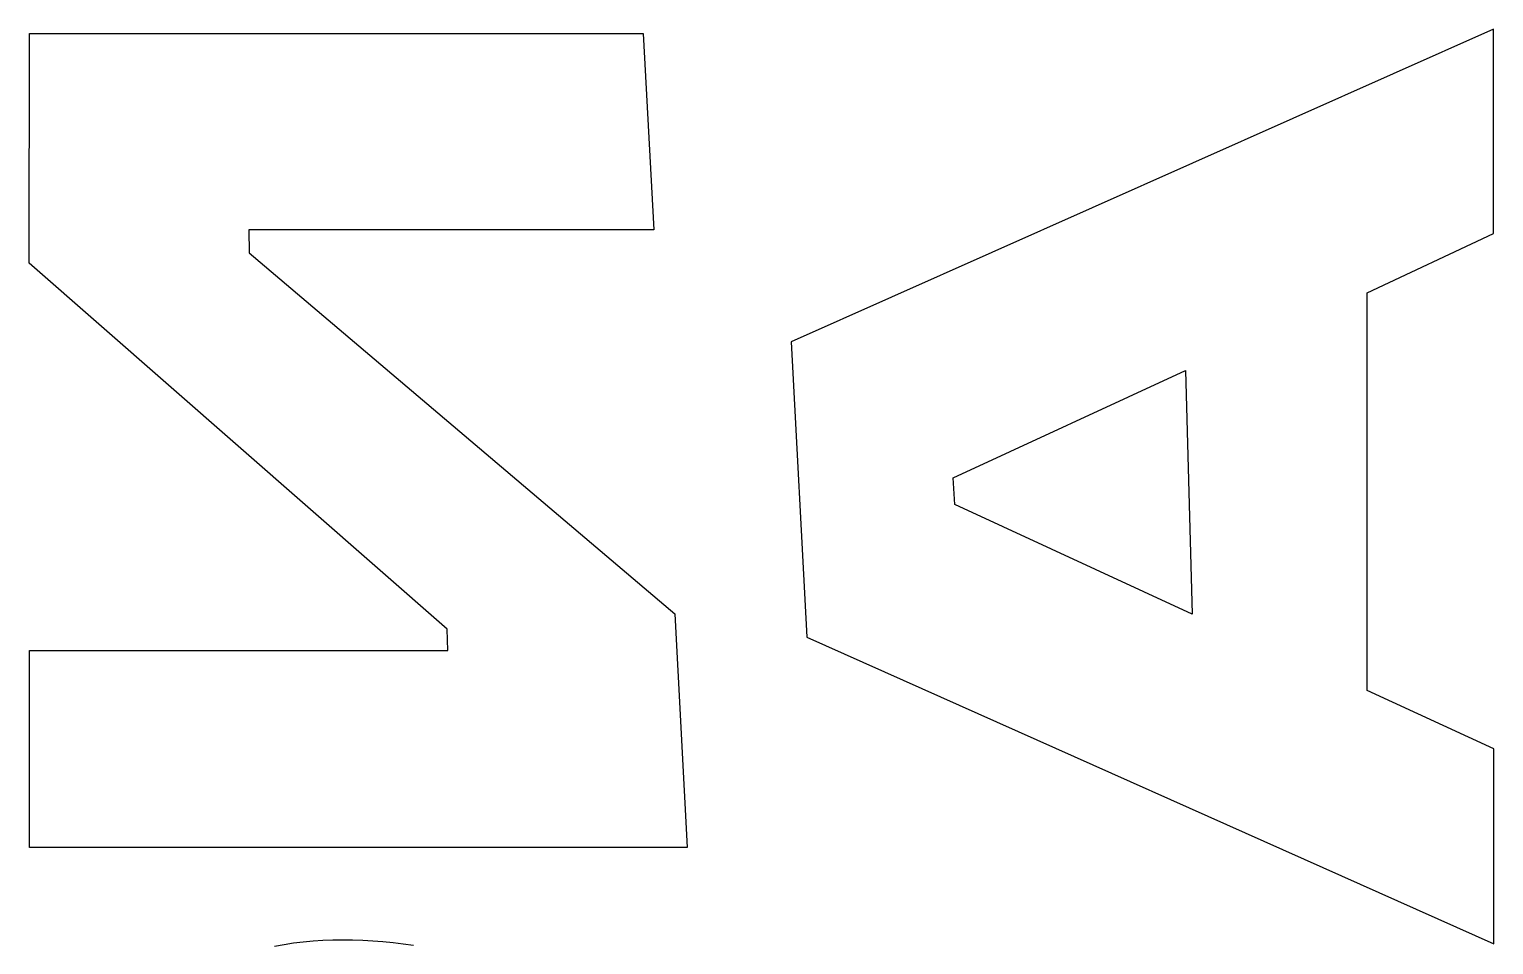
# Model space of a CAD drawing. Extents: x -486 to -411, y 6 to 106.
# Drawn here: x -456.72 to -446.85, y 31.52 to 37.69 of the extents above; entities that cross this region are included whole.
import ezdxf

# ---------------------------------------------------------------- set-up
doc = ezdxf.new("R2010")
doc.units = 0
doc.layers.add('MOSFET$MASK', color=7, linetype='CONTINUOUS')

msp = doc.modelspace()

# ---------------------------------------------------------------- linework, layer by layer
at = {"layer": 'MOSFET$MASK', "color": 250}
for p, q in [((-456.72, 36.1137, -3.3305), (-456.7189, 37.6606, -3.3305)), ((-456.7189, 37.6606, -3.3305), (-452.5824, 37.6606, -3.3305)), ((-452.5824, 37.6606, -3.3305), (-452.5108, 36.3394, -3.3305)), ((-446.8504, 37.6901, -3.3305), (-451.5844, 35.5834, -3.3305)), ((-446.8504, 36.3136, -3.3305), (-446.8504, 37.6901, -3.3305)), ((-452.5108, 36.3394, -3.3305), (-455.2397, 36.3394, -3.3305)), ((-455.2397, 36.3394, -3.3305), (-455.2391, 36.1837, -3.3305)), ((-447.7025, 35.914, -3.3305), (-446.8504, 36.3136, -3.3305)), ((-455.2391, 36.1837, -3.3305), (-452.3697, 33.7496, -3.3305)), ((-453.9028, 33.6459, -3.3305), (-456.72, 36.1137, -3.3305)), ((-447.7025, 33.2339, -3.3305), (-447.7025, 35.914, -3.3305)), ((-451.5844, 35.5834, -3.3305), (-451.479, 33.5939, -3.3305)), ((-450.4922, 34.6658, -3.3305), (-448.9279, 35.3898, -3.3305)), ((-448.9279, 35.3898, -3.3305), (-448.8826, 33.7488, -3.3305)), ((-450.4823, 34.486, -3.3305), (-450.4922, 34.6658, -3.3305)), ((-448.8826, 33.7488, -3.3305), (-450.4823, 34.486, -3.3305)), ((-452.3697, 33.7496, -3.3305), (-452.2857, 32.1743, -3.3305)), ((-453.8997, 33.5022, -3.3305), (-453.9028, 33.6459, -3.3305)), ((-451.479, 33.5939, -3.3305), (-446.8496, 31.5257, -3.3305)), ((-456.7181, 32.1743, -3.3305), (-456.7189, 33.5022, -3.3305)), ((-456.7189, 33.5022, -3.3305), (-453.8997, 33.5022, -3.3305)), ((-446.8496, 32.8407, -3.3305), (-447.7025, 33.2339, -3.3305)), ((-446.8496, 31.5257, -3.3305), (-446.8496, 32.8407, -3.3305)), ((-452.2857, 32.1743, -3.3305), (-456.7181, 32.1743, -3.3305)), ((-455.0666, 31.5102, -3.3305), (-455.0028, 31.5218, -3.3305)), ((-455.0028, 31.5218, -3.3305), (-454.9382, 31.5315, -3.3305)), ((-454.9382, 31.5315, -3.3305), (-454.8731, 31.5393, -3.3305)), ((-454.8731, 31.5393, -3.3305), (-454.8075, 31.5453, -3.3305)), ((-454.8075, 31.5453, -3.3305), (-454.7413, 31.5496, -3.3305)), ((-454.7413, 31.5496, -3.3305), (-454.6747, 31.5521, -3.3305)), ((-454.6747, 31.5521, -3.3305), (-454.6077, 31.553, -3.3305)), ((-454.6077, 31.553, -3.3305), (-454.5404, 31.5523, -3.3305)), ((-454.5404, 31.5523, -3.3305), (-454.4727, 31.55, -3.3305)), ((-454.4727, 31.55, -3.3305), (-454.4048, 31.5463, -3.3305)), ((-454.4048, 31.5463, -3.3305), (-454.3366, 31.5411, -3.3305)), ((-454.3366, 31.5411, -3.3305), (-454.2683, 31.5345, -3.3305)), ((-454.2683, 31.5345, -3.3305), (-454.1998, 31.5267, -3.3305)), ((-454.1998, 31.5267, -3.3305), (-454.1312, 31.5175, -3.3305))]:
    msp.add_line(p, q, dxfattribs=at)

doc.saveas('drawing.dxf')
